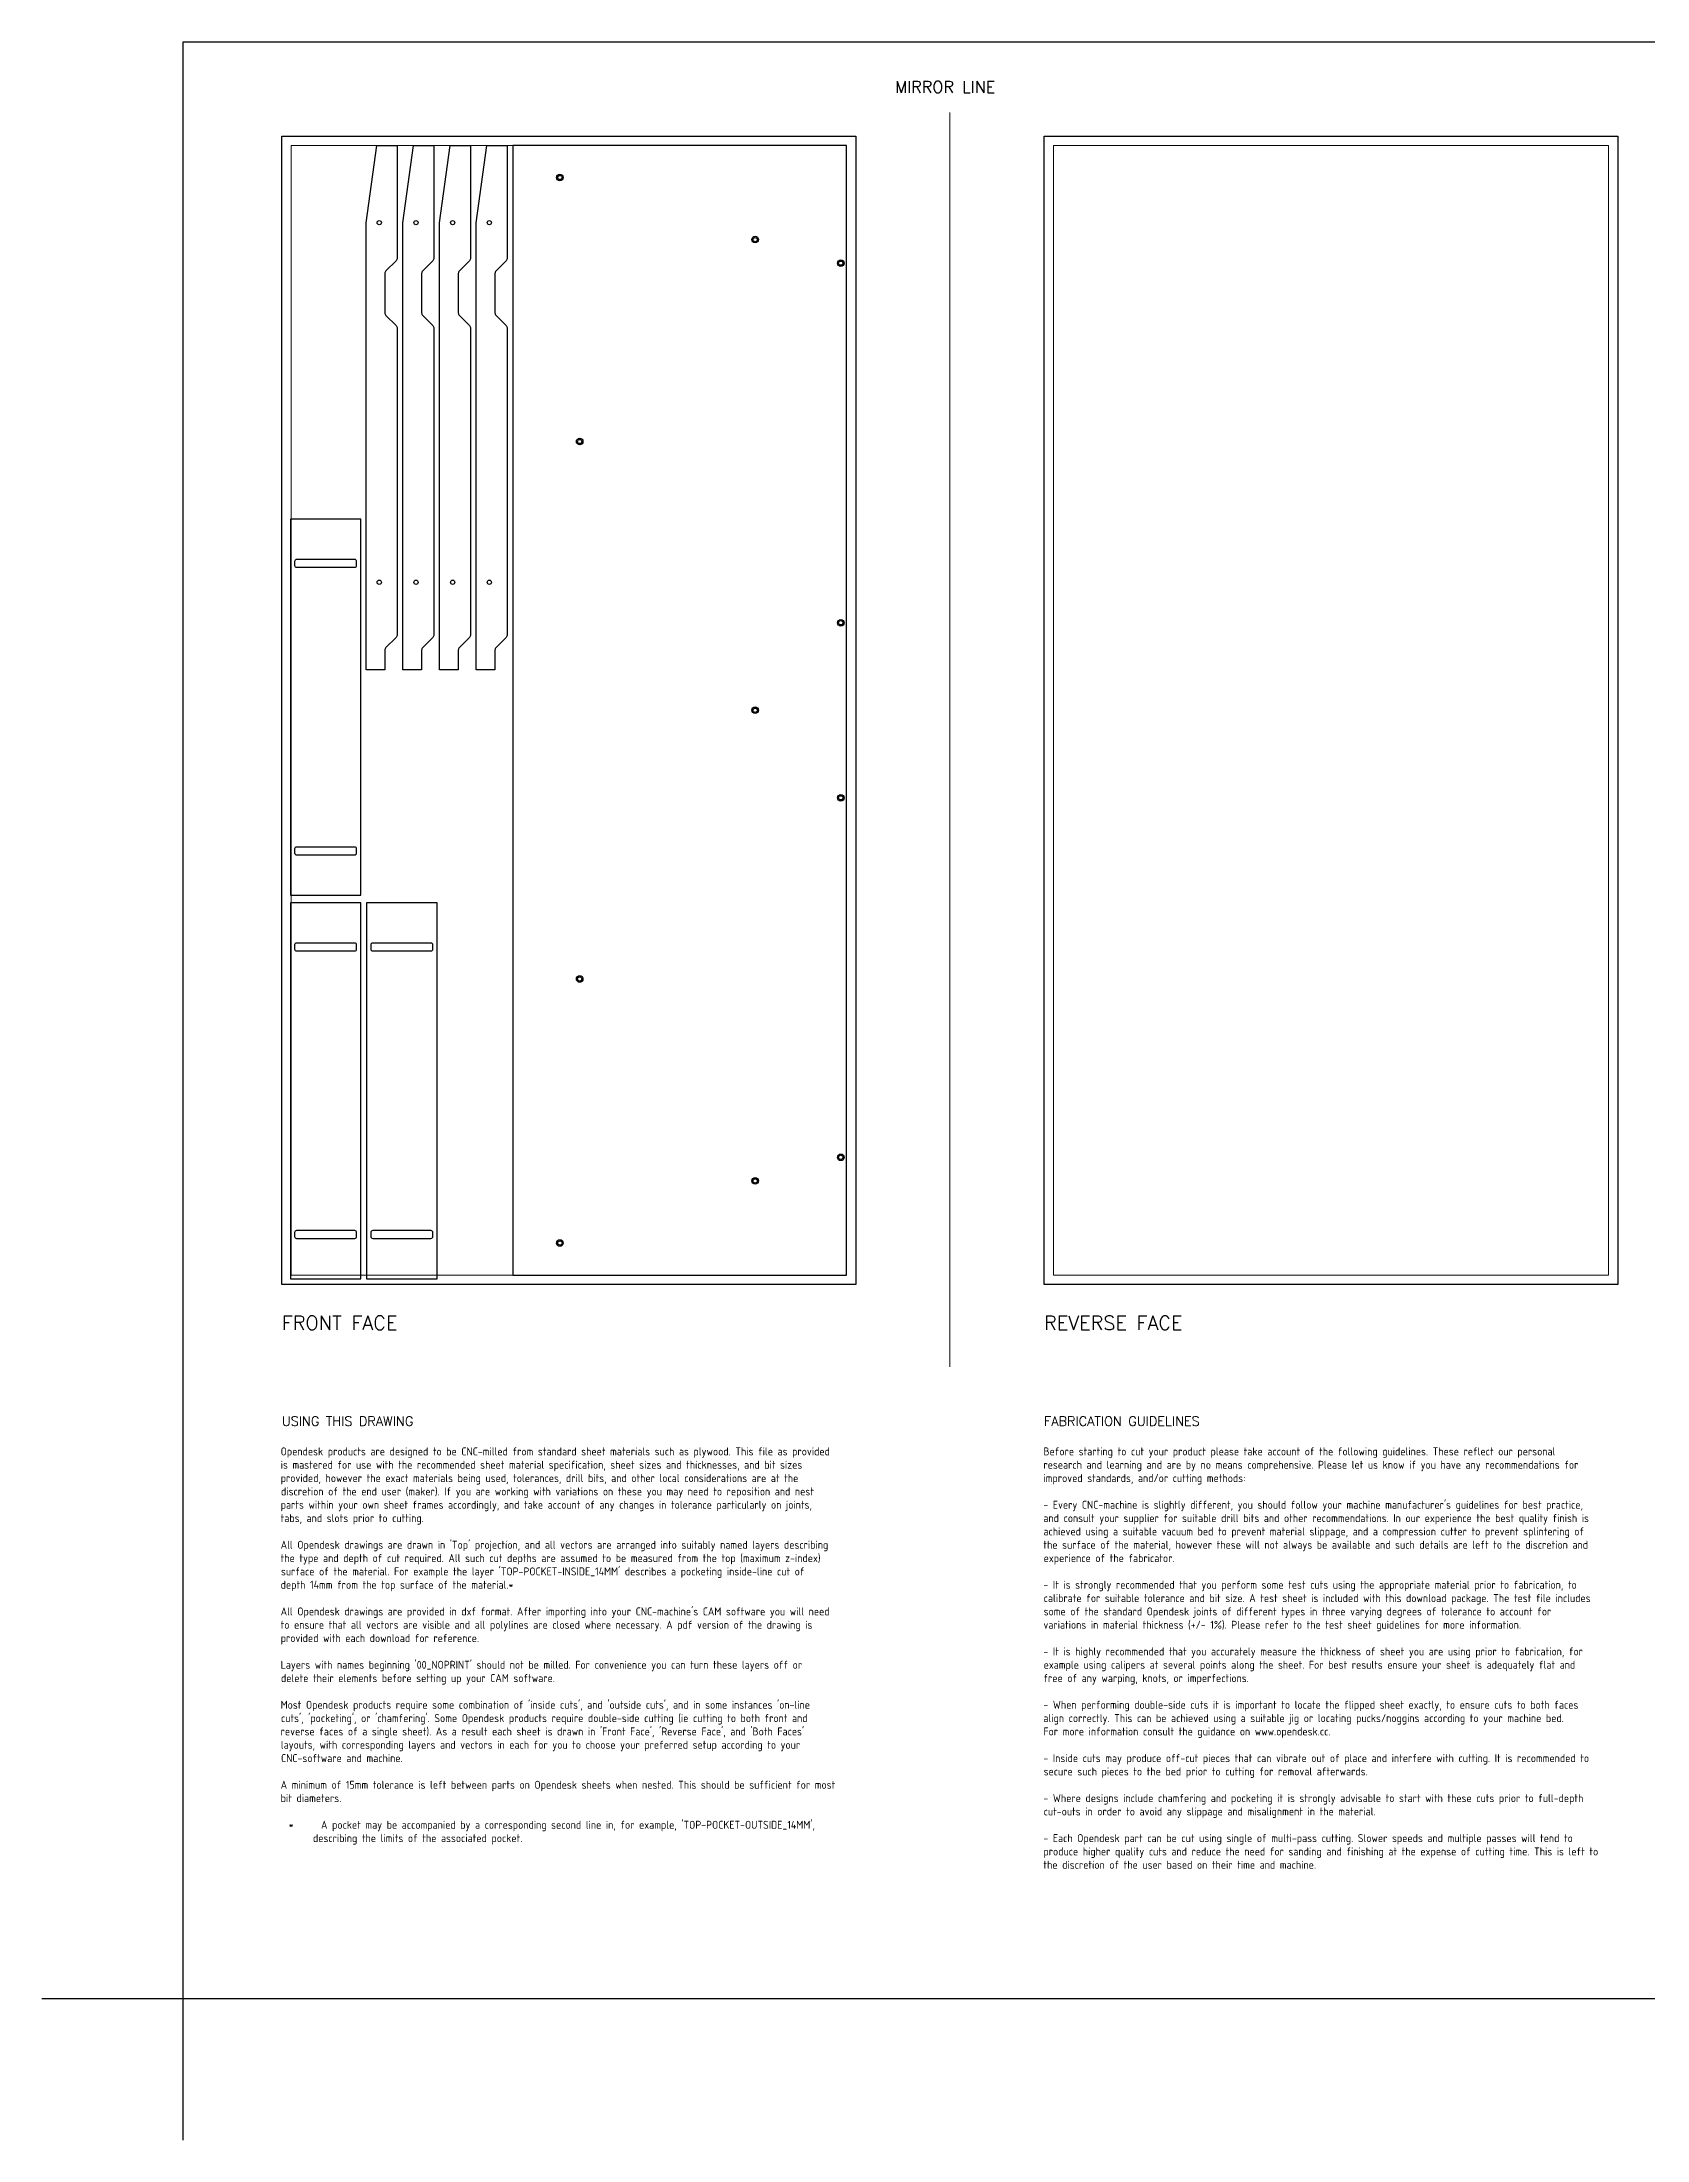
# Model space of a CAD drawing. Header units: millimetres. Extents: x -300 to 5880, y -300 to 4158.
# Drawn here: x -300 to 3112, y -300 to 4158 of the extents above; entities that cross this region are included whole.
import ezdxf
from ezdxf.enums import TextEntityAlignment as Align

# ---------------------------------------------------------------- set-up
doc = ezdxf.new("R2010")
doc.units = ezdxf.units.MM
doc.layers.add('00-NOPRINT_TEXT', color=7, linetype='Continuous', lineweight=25)
doc.layers.add('00_NOPRINT_TOLERANCE', color=7, linetype='Continuous', lineweight=5)
for name, color, linetype, lineweight, true_color in [('BOARD_$TH-NOMINAL', 3, 'Continuous', 30, 0x00ff00), ('TOP-CUT-OUTSIDE_18.000MM', 220, 'Continuous', 25, 0xff00d1), ('TOP-HOLE-9.000MM-DIAM_14.000MM', 220, 'Continuous', 25, 0xff00c7), ('TOP-HOLE-9.000MM-DIAM_18.000MM', 3, 'Continuous', 25, 0x00ff0c), ('TOP-POCKET-INSIDE_2.000MM', 110, 'Continuous', 25, 0x00ff94), ('TOP-POCKET-INSIDE_9.000MM', 60, 'Continuous', 25, 0xb0ff00)]:
    doc.layers.add(name, color=color, linetype=linetype, lineweight=lineweight, true_color=true_color)
doc.styles.add('OD-ISOCP-17_240', font='isocp.shx')
doc.styles.add('OD-ISOCP-17_241', font='isocp.shx')
doc.styles.add('OD-ISOCP-17_242', font='isocp.shx')
doc.styles.add('OD-ISOCP-17_243', font='isocp.shx')
doc.styles.add('OD-ISOCP-17_244', font='isocp.shx')
doc.styles.add('OD-ISOCP-17_245', font='isocp.shx')
doc.styles.add('OD-ISOCP-17_246', font='isocp.shx')
doc.styles.add('OD-ISOCP-17_247', font='isocp.shx')
doc.styles.add('OD-ISOCP-17_248', font='isocp.shx')
doc.styles.add('OD-ISOCP-17_249', font='isocp.shx')
doc.styles.add('OD-ISOCP-17_250', font='isocp.shx')
doc.styles.add('OD-ISOCP-17_251', font='isocp.shx')
doc.styles.add('OD-ISOCP-17_252', font='isocp.shx')
doc.styles.add('OD-ISOCP-17_253', font='isocp.shx')
doc.styles.add('OD-ISOCP-17_254', font='isocp.shx')
doc.styles.add('OD-ISOCP-17_255', font='isocp.shx')
doc.styles.add('OD-ISOCP-17_256', font='isocp.shx')
doc.styles.add('OD-ISOCP-17_257', font='isocp.shx')
doc.styles.add('OD-ISOCP-17_258', font='isocp.shx')
doc.styles.add('OD-ISOCP-17_259', font='isocp.shx')
doc.styles.add('OD-ISOCP-17_260', font='isocp.shx')
doc.styles.add('OD-ISOCP-17_261', font='isocp.shx')
doc.styles.add('OD-ISOCP-17_262', font='isocp.shx')
doc.styles.add('OD-ISOCP-17_263', font='isocp.shx')
doc.styles.add('OD-ISOCP-17_264', font='isocp.shx')
doc.styles.add('OD-ISOCP-17_265', font='isocp.shx')
doc.styles.add('OD-ISOCP-17_266', font='isocp.shx')
doc.styles.add('OD-ISOCP-17_267', font='isocp.shx')
doc.styles.add('OD-ISOCP-17_268', font='isocp.shx')
doc.styles.add('OD-ISOCP-17_269', font='isocp.shx')
doc.styles.add('OD-ISOCP-17_270', font='isocp.shx')
doc.styles.add('OD-ISOCP-17_271', font='isocp.shx')
doc.styles.add('OD-ISOCP-17_272', font='isocp.shx')
doc.styles.add('OD-ISOCP-17_273', font='isocp.shx')
doc.styles.add('OD-ISOCP-17_274', font='isocp.shx')
doc.styles.add('OD-ISOCP-17_275', font='isocp.shx')
doc.styles.add('OD-ISOCP-17_276', font='isocp.shx')
doc.styles.add('OD-ISOCP-17_277', font='isocp.shx')
doc.styles.add('OD-ISOCP-17_278', font='isocp.shx')
doc.styles.add('OD-ISOCP-17_279', font='isocp.shx')
doc.styles.add('OD-ISOCP-17_280', font='isocp.shx')
doc.styles.add('OD-ISOCP-17_281', font='isocp.shx')
doc.styles.add('OD-ISOCP-17_282', font='isocp.shx')
doc.styles.add('OD-ISOCP-17_283', font='isocp.shx')
doc.styles.add('OD-ISOCP-17_284', font='isocp.shx')
doc.styles.add('OD-ISOCP-17_285', font='isocp.shx')
doc.styles.add('OD-ISOCP-17_286', font='isocp.shx')
doc.styles.add('OD-ISOCP-17_287', font='isocp.shx')
doc.styles.add('OD-ISOCP-17_288', font='isocp.shx')
doc.styles.add('OD-SIMPLEX-20_87', font='simplex.shx')
doc.styles.add('OD-SIMPLEX-20_88', font='simplex.shx')
doc.styles.add('OD-SIMPLEX-25_89', font='simplex.shx')
doc.styles.add('OD-SIMPLEX-30_88', font='simplex.shx')
doc.styles.add('OD-SIMPLEX-30_89', font='simplex.shx')

# ---------------------------------------------------------------- blocks, each defined once
blk = doc.blocks.new('Borders Opendesk_7')
at = {"layer": '00-NOPRINT_TEXT'}
for p, q in [((0, 4158), (5880, 4158)), ((0, 0), (0, 4158)), ((0, 0), (-300, 0)), ((0, -300), (0, 0)), ((5880, 0), (0, 0))]:
    blk.add_line(p, q, dxfattribs=at)
at = {"layer": '00_NOPRINT_TOLERANCE', "ltscale": 0.379043}
blk.add_line((1630, 1343.2), (1630, 4008), dxfattribs=at)
at = {"layer": '00_NOPRINT_TOLERANCE', "ltscale": 0.379202}
for p, q in [((210, 3958), (1430, 3958)), ((210, 1518), (210, 3958)), ((1430, 3958), (1430, 1518)), ((1830, 3958), (3050, 3958)), ((1830, 1518), (1830, 3958)), ((3050, 3958), (3050, 1518)), ((1430, 1518), (210, 1518)), ((3050, 1518), (1830, 1518))]:
    blk.add_line(p, q, dxfattribs=at)
at = {"layer": '00_NOPRINT_TOLERANCE', "ltscale": 0.380876}
for p, q in [((230, 3938), (1410, 3938)), ((1850, 3938), (3030, 3938)), ((1410, 1538), (230, 1538)), ((3030, 1538), (1850, 1538))]:
    blk.add_line(p, q, dxfattribs=at)
at = {"layer": '00_NOPRINT_TOLERANCE', "ltscale": 0.380023}
for p, q in [((230, 1538), (230, 3938)), ((1410, 3938), (1410, 1538)), ((1850, 1538), (1850, 3938)), ((3030, 3938), (3030, 1538))]:
    blk.add_line(p, q, dxfattribs=at)
at = {"layer": 'BOARD_$TH-NOMINAL'}
for p, q in [((210, 3958), (1430, 3958)), ((210, 1518), (210, 3958)), ((1430, 3958), (1430, 1518)), ((1830, 3958), (3050, 3958)), ((1830, 1518), (1830, 3958)), ((3050, 3958), (3050, 1518)), ((1430, 1518), (210, 1518)), ((3050, 1518), (1830, 1518))]:
    blk.add_line(p, q, dxfattribs=at)
at = {"layer": '00-NOPRINT_TEXT', "style": 'OD-SIMPLEX-25_89'}
blk.add_text('MIRROR LINE', height=25, dxfattribs=at).set_placement((1513.3, 4049.9))
at = {"layer": '00-NOPRINT_TEXT', "color": 7}
for s, height, style, p in [('FRONT FACE', 30, 'OD-SIMPLEX-30_89', (210, 1451.3)), ('REVERSE FACE', 30, 'OD-SIMPLEX-30_88', (1830, 1451.3)), ('USING THIS DRAWING', 20, 'OD-SIMPLEX-20_88', (210, 1237.4)), ('FABRICATION GUIDELINES', 20, 'OD-SIMPLEX-20_87', (1830, 1237.4))]:
    blk.add_text(s, height=height, dxfattribs=dict(at, style=style)).set_placement(p, align=Align.TOP_LEFT)
for s, style, p in [('Opendesk products are designed to be CNC-milled from standard sheet materials such as plywood. This file as provided', 'OD-ISOCP-17_265', (207.4, 1154.7)), ('Before starting to cut your product please take account of the following guidelines. These reflect our personal', 'OD-ISOCP-17_240', (1828.7, 1154.7)), ('is mastered for use with the recommended sheet material specification, sheet sizes and thicknesses, and bit sizes', 'OD-ISOCP-17_266', (207.4, 1126.3)), ('provided, however the exact materials being used, tolerances, drill bits, and other local considerations are at the', 'OD-ISOCP-17_267', (207.4, 1098)), ('research and learning and are by no means comprehensive. Please let us know if you have any recommendations for', 'OD-ISOCP-17_241', (1828.7, 1126.3)), ('improved standards, and/or cutting methods:', 'OD-ISOCP-17_242', (1828.7, 1098)), ('discretion of the end user (maker). If you are working with variations on these you may need to reposition and nest', 'OD-ISOCP-17_268', (208.1, 1069.7)), ('tabs, and slots prior to cutting.', 'OD-ISOCP-17_270', (207.4, 1013)), ('parts within your own sheet frames accordingly, and take account of any changes in tolerance particularly on joints,', 'OD-ISOCP-17_269', (207.4, 1041.3)), ("- Every CNC-machine is slightly different, you should follow your machine manufacturer's guidelines for best practice,", 'OD-ISOCP-17_243', (1828.7, 1041.3)), ('and consult your supplier for suitable drill bits and other recommendations. In our experience the best quality finish is', 'OD-ISOCP-17_244', (1828.7, 1013)), ('achieved using a suitable vacuum bed to prevent material slippage, and a compression cutter to prevent splintering of', 'OD-ISOCP-17_245', (1828.7, 984.7)), ('the type and depth of cut required. All such cut depths are assumed to be measured from the top (maximum z-index)', 'OD-ISOCP-17_272', (207.4, 928)), ("All Opendesk drawings are drawn in 'Top' projection, and all vectors are arranged into suitably named layers describing", 'OD-ISOCP-17_271', (207.4, 956.3)), ('the surface of the material, however these will not always be available and such details are left to the discretion and', 'OD-ISOCP-17_246', (1828.7, 956.3)), ('experience of the fabricator.', 'OD-ISOCP-17_247', (1829.2, 928)), ("surface of the material. For example the layer 'TOP-POCKET-INSIDE_14MM' describes a pocketing inside-line cut of", 'OD-ISOCP-17_273', (208, 899.7)), ('depth 14mm from the top surface of the material.*', 'OD-ISOCP-17_274', (207.4, 871.3)), ('- It is strongly recommended that you perform some test cuts using the appropriate material prior to fabrication, to', 'OD-ISOCP-17_248', (1828.7, 871.3)), ('calibrate for suitable tolerance and bit size. A test sheet is included with this download package. The test file includes', 'OD-ISOCP-17_249', (1829.3, 843)), ('to ensure that all vectors are visible and all polylines are closed where necessary. A pdf version of the drawing is', 'OD-ISOCP-17_276', (207.4, 786.3)), ("All Opendesk drawings are provided in dxf format. After importing into your CNC-machine's CAM software you will need", 'OD-ISOCP-17_275', (207.4, 814.7)), ('variations in material thickness (+/- 1%). Please refer to the test sheet guidelines for more information.', 'OD-ISOCP-17_251', (1828.7, 786.3)), ('some of the standard Opendesk joints of different types in three varying degrees of tolerance to account for', 'OD-ISOCP-17_250', (1829.2, 814.7)), ('provided with each download for reference.', 'OD-ISOCP-17_277', (207.4, 758)), ("Layers with names beginning '00_NOPRINT' should not be milled. For convenience you can turn these layers off or", 'OD-ISOCP-17_278', (207.4, 701.3)), ('- It is highly recommended that you accurately measure the thickness of sheet you are using prior to fabrication, for', 'OD-ISOCP-17_252', (1828.7, 729.7)), ('example using calipers at several points along the sheet. For best results ensure your sheet is adequately flat and', 'OD-ISOCP-17_253', (1829.2, 701.3)), ('delete their elements before setting up your CAM software.', 'OD-ISOCP-17_279', (208.1, 673)), ('free of any warping, knots, or imperfections.', 'OD-ISOCP-17_254', (1828.7, 673)), ("Most Opendesk products require some combination of 'inside cuts', and 'outside cuts', and in some instances 'on-line", 'OD-ISOCP-17_280', (207.4, 616.3)), ('- When performing double-side cuts it is important to locate the flipped sheet exactly, to ensure cuts to both faces', 'OD-ISOCP-17_255', (1828.7, 616.3)), ("reverse faces of a single sheet). As a result each sheet is drawn in 'Front Face', 'Reverse Face', and 'Both Faces'", 'OD-ISOCP-17_282', (207.4, 559.7)), ("cuts', 'pocketing', or 'chamfering'. Some Opendesk products require double-side cutting (ie cutting to both front and", 'OD-ISOCP-17_281', (208.1, 588)), ('align correctly. This can be achieved using a suitable jig or locating pucks/noggins according to your machine bed.', 'OD-ISOCP-17_256', (1828.7, 588)), ('layouts, with corresponding layers and vectors in each for you to choose your preferred setup according to your', 'OD-ISOCP-17_283', (207.8, 531.3)), ('For more information consult the guidance on www.opendesk.cc.', 'OD-ISOCP-17_257', (1828.7, 559.7)), ('CNC-software and machine.', 'OD-ISOCP-17_284', (208.2, 503)), ('- Inside cuts may produce off-cut pieces that can vibrate out of place and interfere with cutting. It is recommended to', 'OD-ISOCP-17_258', (1828.7, 503)), ('secure such pieces to the bed prior to cutting for removal afterwards.', 'OD-ISOCP-17_259', (1829.2, 474.7)), ('A minimum of 15mm tolerance is left between parts on Opendesk sheets when nested. This should be sufficient for most', 'OD-ISOCP-17_285', (207.4, 446.3)), ('bit diameters.', 'OD-ISOCP-17_286', (207.4, 418)), ('- Where designs include chamfering and pocketing it is strongly advisable to start with these cuts prior to full-depth', 'OD-ISOCP-17_260', (1828.7, 418)), ('cut-outs in order to avoid any slippage and misalignment in the material.', 'OD-ISOCP-17_261', (1829.3, 389.7)), ("*      A pocket may be accompanied by a corresponding second line in, for example, 'TOP-POCKET-OUTSIDE_14MM',", 'OD-ISOCP-17_287', (224.4, 361.3)), ('describing the limits of the associated pocket.', 'OD-ISOCP-17_288', (276.1, 333)), ('- Each Opendesk part can be cut using single of multi-pass cutting. Slower speeds and multiple passes will tend to', 'OD-ISOCP-17_262', (1828.7, 333)), ('produce higher quality cuts and reduce the need for sanding and finishing at the expense of cutting time. This is left to', 'OD-ISOCP-17_263', (1828.7, 304.7)), ('the discretion of the user based on their time and machine.', 'OD-ISOCP-17_264', (1828.7, 276.3))]:
    blk.add_text(s, height=17, dxfattribs=dict(at, style=style)).set_placement(p)

msp = doc.modelspace()

# ---------------------------------------------------------------- linework, layer by layer
at = {"layer": 'TOP-CUT-OUTSIDE_18.000MM'}
for points in [[(452.7, 2892.7), (431.3, 2871.3, 0.198909), (429, 2865.7), (429, 2824), (389, 2824), (389, 3774), (412, 3938), (455, 3938), (455, 3698.6, -0.198909), (452.7, 3692.9), (431.3, 3671.6, 0.198909), (429, 3666), (429, 3582.6, 0.198909), (431.3, 3576.9), (452.7, 3555.6, -0.198909), (455, 3550), (455, 2898.3, -0.198909)], [(530.7, 2892.7), (509.3, 2871.3, 0.198909), (507, 2865.7), (507, 2824), (467, 2824), (467, 3774), (490, 3938), (533, 3938), (533, 3698.6, -0.198909), (530.7, 3692.9), (509.3, 3671.6, 0.198909), (507, 3666), (507, 3582.6, 0.198909), (509.3, 3576.9), (530.7, 3555.6, -0.198909), (533, 3550), (533, 2898.3, -0.198909)], [(608.7, 2892.7), (587.3, 2871.3, 0.198909), (585, 2865.7), (585, 2824), (545, 2824), (545, 3774), (568, 3938), (611, 3938), (611, 3698.6, -0.198909), (608.7, 3692.9), (587.3, 3671.6, 0.198909), (585, 3666), (585, 3582.6, 0.198909), (587.3, 3576.9), (608.7, 3555.6, -0.198909), (611, 3550), (611, 2898.3, -0.198909)], [(663, 2865.7), (663, 2824), (623, 2824), (623, 3774), (646, 3938), (689, 3938), (689, 3698.6, -0.198909), (686.7, 3692.9), (665.3, 3671.6, 0.198909), (663, 3666), (663, 3582.6, 0.198909), (665.3, 3576.9), (686.7, 3555.6, -0.198909), (689, 3550), (689, 2898.3, -0.198909), (686.7, 2892.7), (665.3, 2871.3, 0.198909)]]:
    msp.add_lwpolyline(points, format="xyb", close=True, dxfattribs=at)
for points in [[(1410, 1538), (1410, 3938), (701, 3938), (701, 1538)], [(378, 3144), (228, 3144), (228, 2345), (378, 2345)], [(378, 1530), (378, 2329), (228, 2329), (228, 1530)], [(390, 1530), (540, 1530), (540, 2329), (390, 2329)]]:
    msp.add_lwpolyline(points, close=True, dxfattribs=at)
at = {"layer": 'TOP-HOLE-9.000MM-DIAM_14.000MM'}
for centre in [(801, 3870), (1216, 3738), (1398, 3688), (843, 3309), (1398, 2924), (1216, 2738), (1398, 2552), (843, 2167), (1398, 1788), (1216, 1738), (801, 1606)]:
    msp.add_circle(centre, 4.5, dxfattribs=at)
at = {"layer": 'TOP-HOLE-9.000MM-DIAM_18.000MM'}
for centre in [(417, 3774), (495, 3774), (573, 3774), (651, 3774), (417, 3010), (495, 3010), (573, 3010), (651, 3010)]:
    msp.add_circle(centre, 4.5, dxfattribs=at)
at = {"layer": 'TOP-POCKET-INSIDE_2.000MM'}
for centre in [(801, 3870), (1216, 3738), (1398, 3688), (843, 3309), (1398, 2924), (1216, 2738), (1398, 2552), (843, 2167), (1398, 1788), (1216, 1738), (801, 1606)]:
    msp.add_circle(centre, 7, dxfattribs=at)
at = {"layer": 'TOP-POCKET-INSIDE_9.000MM'}
for points in [[(364.2, 3041), (241.7, 3041, -0.414214), (237.7, 3045), (237.7, 3055, -0.414214), (241.7, 3059), (364.2, 3059, -0.414214), (368.2, 3055), (368.2, 3045, -0.414214)], [(241.7, 2448), (364.2, 2448, -0.414214), (368.2, 2444), (368.2, 2434, -0.414214), (364.2, 2430), (241.7, 2430, -0.414214), (237.7, 2434), (237.7, 2444, -0.414214)], [(364.2, 2226), (241.7, 2226, -0.414214), (237.7, 2230), (237.7, 2240, -0.414214), (241.7, 2244), (364.2, 2244, -0.414214), (368.2, 2240), (368.2, 2230, -0.414214)], [(403.7, 2226, -0.414214), (399.7, 2230), (399.7, 2240, -0.414214), (403.7, 2244), (526.2, 2244, -0.414214), (530.2, 2240), (530.2, 2230, -0.414214), (526.2, 2226)], [(237.7, 1619), (237.7, 1629, -0.414214), (241.7, 1633), (364.2, 1633, -0.414214), (368.2, 1629), (368.2, 1619, -0.414214), (364.2, 1615), (241.7, 1615, -0.414214)], [(526.2, 1615), (403.7, 1615, -0.414214), (399.7, 1619), (399.7, 1629, -0.414214), (403.7, 1633), (526.2, 1633, -0.414214), (530.2, 1629), (530.2, 1619, -0.414214)]]:
    msp.add_lwpolyline(points, format="xyb", close=True, dxfattribs=at)

# ---------------------------------------------------------------- block references
msp.add_blockref('Borders Opendesk_7', (0, 0))

doc.saveas('drawing.dxf')
